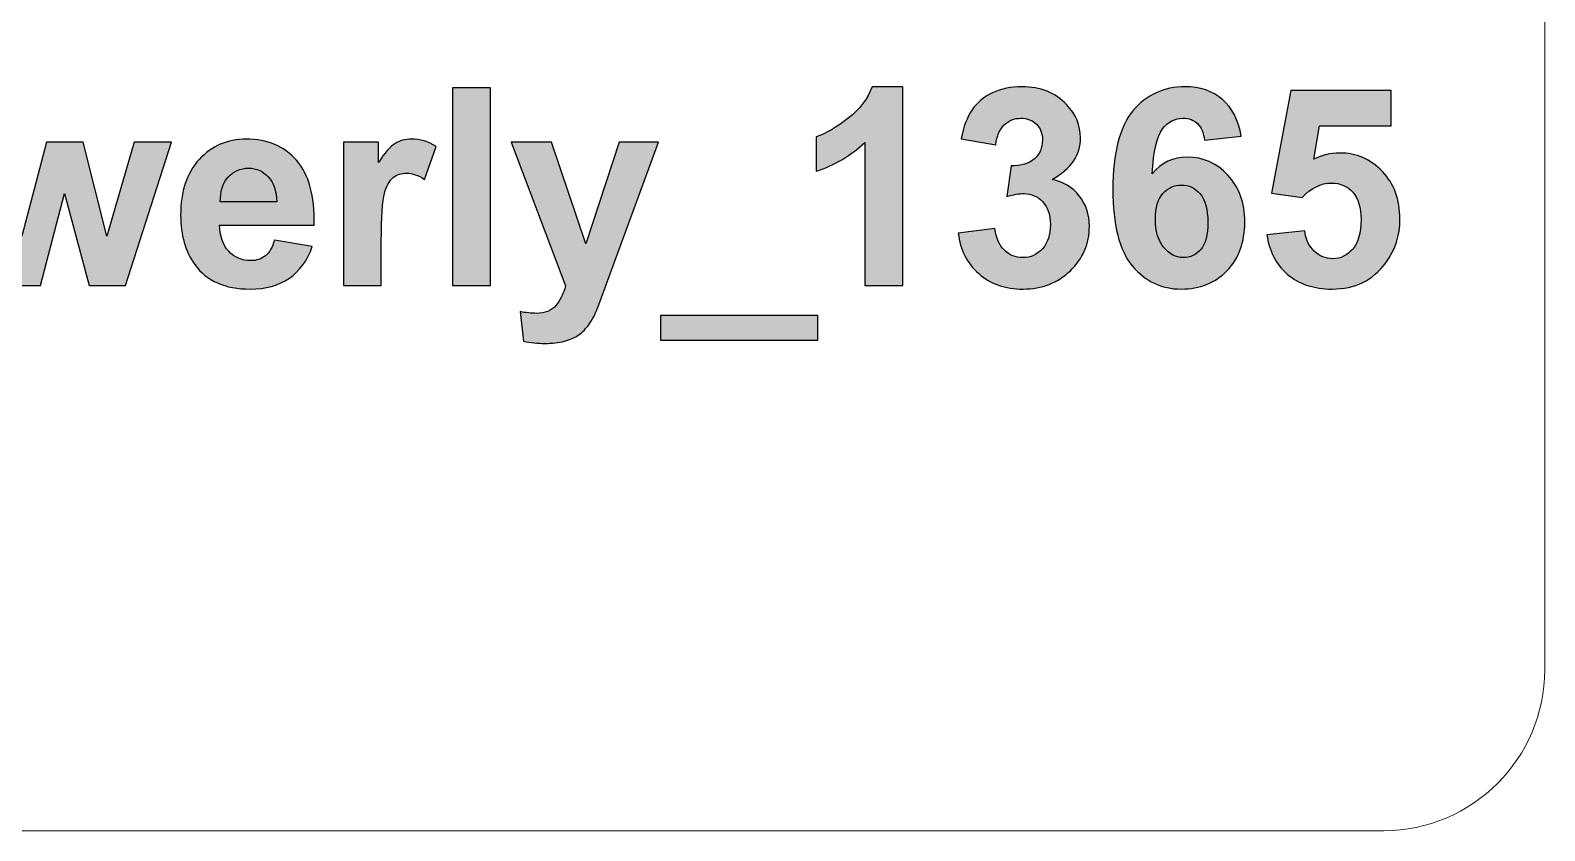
# Model space of a CAD drawing. Header units: millimetres. Extents: x -2352 to 676, y -792 to 122.
# Drawn here: x 656.72 to 675.55, y 81.93 to 91.88 of the extents above; entities that cross this region are included whole.
import ezdxf

# ---------------------------------------------------------------- set-up
doc = ezdxf.new("R2010")
doc.units = ezdxf.units.MM
doc.header["$MEASUREMENT"] = 0
doc.layers.add('Layer 1', color=7, linetype='Continuous')

msp = doc.modelspace()

# ---------------------------------------------------------------- hatches: boundary and pattern name
at = {"layer": 'Layer 1', "true_color": 0x373435}
h = msp.add_hatch(color=250, dxfattribs=at)
edge = h.paths.add_edge_path()
edge.add_spline(control_points=[(661.9735, 88.7091), (661.9735, 88.7091), (661.9735, 91.1655), (661.9735, 91.1655), (661.9735, 91.1655), (662.4435, 91.1655), (662.4435, 91.1655), (662.4435, 91.1655), (662.4435, 88.7091), (662.4435, 88.7091), (662.4435, 88.7091), (661.9735, 88.7091), (661.9735, 88.7091)], knot_values=[0, 0, 0, 0, 0.25, 0.25, 0.25, 0.5, 0.5, 0.5, 0.75, 0.75, 0.75, 1, 1, 1, 1], degree=3, periodic=1)
h = msp.add_hatch(color=250, dxfattribs=at)
edge = h.paths.add_edge_path()
edge.add_spline(control_points=[(667.5698, 88.7091), (667.5698, 88.7091), (667.0998, 88.7091), (667.0998, 88.7091), (667.0998, 88.7091), (667.0998, 90.4874), (667.0998, 90.4874), (666.9283, 90.3261), (666.7258, 90.2066), (666.4925, 90.1294), (666.4925, 90.1294), (666.4925, 90.5582), (666.4925, 90.5582), (666.6155, 90.5982), (666.7485, 90.6747), (666.8922, 90.787), (667.036, 90.8993), (667.1347, 91.0299), (667.1884, 91.1792), (667.1884, 91.1792), (667.5698, 91.1792), (667.5698, 91.1792), (667.5698, 91.1792), (667.5698, 88.7091), (667.5698, 88.7091)], knot_values=[0, 0, 0, 0, 0.125, 0.125, 0.125, 0.25, 0.25, 0.25, 0.375, 0.375, 0.375, 0.5, 0.5, 0.5, 0.625, 0.625, 0.625, 0.75, 0.75, 0.75, 0.875, 0.875, 0.875, 1, 1, 1, 1], degree=3, periodic=1)
h = msp.add_hatch(color=250, dxfattribs=at)
edge = h.paths.add_edge_path()
edge.add_spline(control_points=[(668.26, 89.3603), (668.26, 89.3603), (668.7162, 89.4158), (668.7162, 89.4158), (668.7305, 89.2991), (668.7694, 89.21), (668.8329, 89.1482), (668.8963, 89.0865), (668.973, 89.0556), (669.0628, 89.0556), (669.1594, 89.0556), (669.2409, 89.0927), (669.3069, 89.1665), (669.3727, 89.24), (669.4058, 89.3397), (669.4058, 89.4655), (669.4058, 89.5839), (669.3744, 89.6782), (669.3109, 89.7475), (669.2475, 89.8167), (669.1702, 89.8515), (669.0787, 89.8515), (669.0187, 89.8515), (668.9472, 89.8395), (668.8637, 89.816), (668.8637, 89.816), (668.9158, 90.198), (668.9158, 90.198), (669.0428, 90.1946), (669.1394, 90.2229), (669.2063, 90.2815), (669.2729, 90.3398), (669.3063, 90.4182), (669.3063, 90.5159), (669.3063, 90.5988), (669.2818, 90.6649), (669.2326, 90.7144), (669.1837, 90.7635), (669.1182, 90.7881), (669.0364, 90.7881), (668.9558, 90.7881), (668.8872, 90.7598), (668.8306, 90.7041), (668.7736, 90.6481), (668.7391, 90.5662), (668.7265, 90.4588), (668.7265, 90.4588), (668.2943, 90.5325), (668.2943, 90.5325), (668.3246, 90.6824), (668.37, 90.8019), (668.4309, 90.8916), (668.4914, 90.9806), (668.5767, 91.0515), (668.6854, 91.1026), (668.7936, 91.1535), (668.9163, 91.1792), (669.0513, 91.1792), (669.2823, 91.1792), (669.4675, 91.1052), (669.6071, 90.9573), (669.7217, 90.8361), (669.7798, 90.6989), (669.7798, 90.5462), (669.7798, 90.3301), (669.662, 90.1569), (669.4259, 90.0282), (669.5665, 89.9979), (669.6789, 89.9304), (669.7632, 89.8252), (669.8473, 89.7202), (669.8896, 89.5931), (669.8896, 89.4444), (669.8896, 89.2288), (669.8106, 89.0447), (669.6534, 88.8926), (669.4962, 88.7405), (669.3006, 88.6645), (669.0662, 88.6645), (668.8443, 88.6645), (668.6602, 88.7289), (668.5144, 88.8571), (668.3683, 88.9853), (668.2834, 89.1528), (668.26, 89.3603)], knot_values=[0, 0, 0, 0, 0.0357143, 0.0357143, 0.0357143, 0.0714286, 0.0714286, 0.0714286, 0.1071429, 0.1071429, 0.1071429, 0.1428571, 0.1428571, 0.1428571, 0.1785714, 0.1785714, 0.1785714, 0.2142857, 0.2142857, 0.2142857, 0.25, 0.25, 0.25, 0.2857143, 0.2857143, 0.2857143, 0.3214286, 0.3214286, 0.3214286, 0.3571429, 0.3571429, 0.3571429, 0.3928571, 0.3928571, 0.3928571, 0.4285714, 0.4285714, 0.4285714, 0.4642857, 0.4642857, 0.4642857, 0.5, 0.5, 0.5, 0.5357143, 0.5357143, 0.5357143, 0.5714286, 0.5714286, 0.5714286, 0.6071429, 0.6071429, 0.6071429, 0.6428571, 0.6428571, 0.6428571, 0.6785714, 0.6785714, 0.6785714, 0.7142857, 0.7142857, 0.7142857, 0.75, 0.75, 0.75, 0.7857143, 0.7857143, 0.7857143, 0.8214286, 0.8214286, 0.8214286, 0.8571429, 0.8571429, 0.8571429, 0.8928571, 0.8928571, 0.8928571, 0.9285714, 0.9285714, 0.9285714, 0.9642857, 0.9642857, 0.9642857, 1, 1, 1, 1], degree=3, periodic=1)
h = msp.add_hatch(color=250, dxfattribs=at)
edge = h.paths.add_edge_path()
edge.add_spline(control_points=[(671.777, 90.564), (671.777, 90.564), (671.3208, 90.5136), (671.3208, 90.5136), (671.3098, 90.6074), (671.2807, 90.6766), (671.2338, 90.7212), (671.187, 90.7658), (671.1264, 90.7881), (671.0514, 90.7881), (670.952, 90.7881), (670.8678, 90.7433), (670.7993, 90.6543), (670.7308, 90.5653), (670.6878, 90.3793), (670.67, 90.0968), (670.7873, 90.2352), (670.9325, 90.3044), (671.1069, 90.3044), (671.303, 90.3044), (671.472, 90.2294), (671.6118, 90.0796), (671.7518, 89.9295), (671.8216, 89.736), (671.8216, 89.4987), (671.8216, 89.2471), (671.7477, 89.0446), (671.6004, 88.8926), (671.453, 88.7407), (671.2636, 88.6645), (671.0326, 88.6645), (670.785, 88.6645), (670.5807, 88.7613), (670.4213, 88.9544), (670.262, 89.1475), (670.1817, 89.4638), (670.1817, 89.9041), (670.1817, 90.3553), (670.2654, 90.6807), (670.4316, 90.8802), (670.5978, 91.0795), (670.8141, 91.1792), (671.08, 91.1792), (671.2664, 91.1792), (671.4208, 91.1262), (671.5432, 91.0214), (671.6652, 90.9167), (671.7433, 90.764), (671.777, 90.564)], knot_values=[0, 0, 0, 0, 0.0625, 0.0625, 0.0625, 0.125, 0.125, 0.125, 0.1875, 0.1875, 0.1875, 0.25, 0.25, 0.25, 0.3125, 0.3125, 0.3125, 0.375, 0.375, 0.375, 0.4375, 0.4375, 0.4375, 0.5, 0.5, 0.5, 0.5625, 0.5625, 0.5625, 0.625, 0.625, 0.625, 0.6875, 0.6875, 0.6875, 0.75, 0.75, 0.75, 0.8125, 0.8125, 0.8125, 0.875, 0.875, 0.875, 0.9375, 0.9375, 0.9375, 1, 1, 1, 1], degree=3, periodic=1)
h = msp.add_hatch(color=250, dxfattribs=at)
edge = h.paths.add_edge_path()
edge.add_spline(control_points=[(672.0967, 89.3397), (672.0967, 89.3397), (672.5666, 89.3884), (672.5666, 89.3884), (672.5804, 89.282), (672.6199, 89.1971), (672.6856, 89.135), (672.7517, 89.0728), (672.828, 89.0418), (672.9143, 89.0418), (673.0127, 89.0418), (673.0963, 89.082), (673.1642, 89.1625), (673.2321, 89.243), (673.2665, 89.3644), (673.2665, 89.5261), (673.2665, 89.6782), (673.2325, 89.792), (673.1647, 89.868), (673.0973, 89.9438), (673.0092, 89.9819), (672.9006, 89.9819), (672.7651, 89.9819), (672.6433, 89.9224), (672.5358, 89.8035), (672.5358, 89.8035), (672.1549, 89.8584), (672.1549, 89.8584), (672.1549, 89.8584), (672.3952, 91.1346), (672.3952, 91.1346), (672.3952, 91.1346), (673.6405, 91.1346), (673.6405, 91.1346), (673.6405, 91.1346), (673.6405, 90.6955), (673.6405, 90.6955), (673.6405, 90.6955), (672.7525, 90.6955), (672.7525, 90.6955), (672.7525, 90.6955), (672.6782, 90.2775), (672.6782, 90.2775), (672.7828, 90.3295), (672.8903, 90.3558), (673.0001, 90.3558), (673.2094, 90.3558), (673.3865, 90.2793), (673.5319, 90.1271), (673.6772, 89.9749), (673.7503, 89.7772), (673.7503, 89.5336), (673.7503, 89.3306), (673.6913, 89.1496), (673.5742, 88.9904), (673.4144, 88.7731), (673.1922, 88.6645), (672.9086, 88.6645), (672.6816, 88.6645), (672.4961, 88.7258), (672.3534, 88.8474), (672.2101, 88.9696), (672.1246, 89.1333), (672.0967, 89.3397)], knot_values=[0, 0, 0, 0, 0.047619, 0.047619, 0.047619, 0.0952381, 0.0952381, 0.0952381, 0.1428571, 0.1428571, 0.1428571, 0.1904762, 0.1904762, 0.1904762, 0.2380952, 0.2380952, 0.2380952, 0.2857143, 0.2857143, 0.2857143, 0.3333333, 0.3333333, 0.3333333, 0.3809524, 0.3809524, 0.3809524, 0.4285714, 0.4285714, 0.4285714, 0.4761905, 0.4761905, 0.4761905, 0.5238095, 0.5238095, 0.5238095, 0.5714286, 0.5714286, 0.5714286, 0.6190476, 0.6190476, 0.6190476, 0.6666667, 0.6666667, 0.6666667, 0.7142857, 0.7142857, 0.7142857, 0.7619048, 0.7619048, 0.7619048, 0.8095238, 0.8095238, 0.8095238, 0.8571429, 0.8571429, 0.8571429, 0.9047619, 0.9047619, 0.9047619, 0.952381, 0.952381, 0.952381, 1, 1, 1, 1], degree=3, periodic=1)
h = msp.add_hatch(color=250, dxfattribs=at)
edge = h.paths.add_edge_path()
edge.add_spline(control_points=[(656.391, 88.7091), (656.391, 88.7091), (655.8283, 90.4896), (655.8283, 90.4896), (655.8283, 90.4896), (656.2858, 90.4896), (656.2858, 90.4896), (656.2858, 90.4896), (656.6192, 89.3226), (656.6192, 89.3226), (656.6192, 89.3226), (656.9262, 90.4896), (656.9262, 90.4896), (656.9262, 90.4896), (657.3802, 90.4896), (657.3802, 90.4896), (657.3802, 90.4896), (657.6759, 89.3226), (657.6759, 89.3226), (657.6759, 89.3226), (658.0161, 90.4896), (658.0161, 90.4896), (658.0161, 90.4896), (658.4804, 90.4896), (658.4804, 90.4896), (658.4804, 90.4896), (657.9085, 88.7091), (657.9085, 88.7091), (657.9085, 88.7091), (657.4568, 88.7091), (657.4568, 88.7091), (657.4568, 88.7091), (657.151, 89.8543), (657.151, 89.8543), (657.151, 89.8543), (656.849, 88.7091), (656.849, 88.7091), (656.849, 88.7091), (656.391, 88.7091), (656.391, 88.7091)], knot_values=[0, 0, 0, 0, 0.0769231, 0.0769231, 0.0769231, 0.1538462, 0.1538462, 0.1538462, 0.2307692, 0.2307692, 0.2307692, 0.3076923, 0.3076923, 0.3076923, 0.3846154, 0.3846154, 0.3846154, 0.4615385, 0.4615385, 0.4615385, 0.5384615, 0.5384615, 0.5384615, 0.6153846, 0.6153846, 0.6153846, 0.6923077, 0.6923077, 0.6923077, 0.7692308, 0.7692308, 0.7692308, 0.8461538, 0.8461538, 0.8461538, 0.9230769, 0.9230769, 0.9230769, 1, 1, 1, 1], degree=3, periodic=1)
h = msp.add_hatch(color=250, dxfattribs=at)
edge = h.paths.add_edge_path()
edge.add_spline(control_points=[(659.7595, 89.2717), (659.7595, 89.2717), (660.2294, 89.1928), (660.2294, 89.1928), (660.1695, 89.0207), (660.0741, 88.8894), (659.9442, 88.7994), (659.814, 88.7093), (659.6508, 88.6645), (659.4558, 88.6645), (659.1465, 88.6645), (658.9166, 88.7653), (658.7691, 88.9681), (658.6514, 89.1301), (658.593, 89.3352), (658.593, 89.5828), (658.593, 89.8778), (658.6703, 90.1093), (658.824, 90.2763), (658.9779, 90.4437), (659.1728, 90.5273), (659.4084, 90.5273), (659.6725, 90.5273), (659.8815, 90.44), (660.0345, 90.2649), (660.1873, 90.0901), (660.2603, 89.8218), (660.2535, 89.4604), (660.2535, 89.4604), (659.0768, 89.4604), (659.0768, 89.4604), (659.0802, 89.3208), (659.1181, 89.2123), (659.1905, 89.1345), (659.2627, 89.0569), (659.3529, 89.0178), (659.4604, 89.0178), (659.5342, 89.0178), (659.5958, 89.038), (659.6457, 89.0779), (659.6958, 89.118), (659.7337, 89.1825), (659.7595, 89.2717)], knot_values=[0, 0, 0, 0, 0.0714286, 0.0714286, 0.0714286, 0.1428571, 0.1428571, 0.1428571, 0.2142857, 0.2142857, 0.2142857, 0.2857143, 0.2857143, 0.2857143, 0.3571429, 0.3571429, 0.3571429, 0.4285714, 0.4285714, 0.4285714, 0.5, 0.5, 0.5, 0.5714286, 0.5714286, 0.5714286, 0.6428571, 0.6428571, 0.6428571, 0.7142857, 0.7142857, 0.7142857, 0.7857143, 0.7857143, 0.7857143, 0.8571429, 0.8571429, 0.8571429, 0.9285714, 0.9285714, 0.9285714, 1, 1, 1, 1], degree=3, periodic=1)
h = msp.add_hatch(color=250, dxfattribs=at)
edge = h.paths.add_edge_path()
edge.add_spline(control_points=[(661.0877, 88.7091), (661.0877, 88.7091), (660.6177, 88.7091), (660.6177, 88.7091), (660.6177, 88.7091), (660.6177, 90.4896), (660.6177, 90.4896), (660.6177, 90.4896), (661.0534, 90.4896), (661.0534, 90.4896), (661.0534, 90.4896), (661.0534, 90.2369), (661.0534, 90.2369), (661.1283, 90.3564), (661.1958, 90.4347), (661.2558, 90.4719), (661.3159, 90.5091), (661.3839, 90.5273), (661.46, 90.5273), (661.5674, 90.5273), (661.6709, 90.4977), (661.7704, 90.4387), (661.7704, 90.4387), (661.6246, 90.0282), (661.6246, 90.0282), (661.5451, 90.0796), (661.4714, 90.1054), (661.4033, 90.1054), (661.337, 90.1054), (661.2808, 90.0872), (661.2352, 90.051), (661.1894, 90.0147), (661.1534, 89.9493), (661.1271, 89.8543), (661.1009, 89.7595), (661.0877, 89.5604), (661.0877, 89.258), (661.0877, 89.258), (661.0877, 88.7091), (661.0877, 88.7091)], knot_values=[0, 0, 0, 0, 0.0769231, 0.0769231, 0.0769231, 0.1538462, 0.1538462, 0.1538462, 0.2307692, 0.2307692, 0.2307692, 0.3076923, 0.3076923, 0.3076923, 0.3846154, 0.3846154, 0.3846154, 0.4615385, 0.4615385, 0.4615385, 0.5384615, 0.5384615, 0.5384615, 0.6153846, 0.6153846, 0.6153846, 0.6923077, 0.6923077, 0.6923077, 0.7692308, 0.7692308, 0.7692308, 0.8461538, 0.8461538, 0.8461538, 0.9230769, 0.9230769, 0.9230769, 1, 1, 1, 1], degree=3, periodic=1)
h = msp.add_hatch(color=250, dxfattribs=at)
edge = h.paths.add_edge_path()
edge.add_spline(control_points=[(662.7002, 90.4896), (662.7002, 90.4896), (663.2012, 90.4896), (663.2012, 90.4896), (663.2012, 90.4896), (663.6283, 89.2265), (663.6283, 89.2265), (663.6283, 89.2265), (664.0451, 90.4896), (664.0451, 90.4896), (664.0451, 90.4896), (664.5323, 90.4896), (664.5323, 90.4896), (664.5323, 90.4896), (663.9044, 88.7759), (663.9044, 88.7759), (663.9044, 88.7759), (663.7912, 88.4666), (663.7912, 88.4666), (663.753, 88.3619), (663.7099, 88.2842), (663.6723, 88.2293), (663.6351, 88.1751), (663.5915, 88.1306), (663.5431, 88.0967), (663.4944, 88.0626), (663.4343, 88.0361), (663.3629, 88.0172), (663.292, 87.9984), (663.2115, 87.9886), (663.1217, 87.9886), (663.0313, 87.9886), (662.9421, 87.9983), (662.8546, 88.0172), (662.8546, 88.0172), (662.8135, 88.3842), (662.8135, 88.3842), (662.8872, 88.37), (662.9541, 88.3625), (663.0135, 88.3625), (663.1234, 88.3625), (663.2046, 88.3946), (663.2572, 88.4592), (663.3097, 88.5238), (663.3504, 88.6061), (663.3784, 88.7057), (663.3784, 88.7057), (662.7002, 90.4896), (662.7002, 90.4896)], knot_values=[0, 0, 0, 0, 0.0625, 0.0625, 0.0625, 0.125, 0.125, 0.125, 0.1875, 0.1875, 0.1875, 0.25, 0.25, 0.25, 0.3125, 0.3125, 0.3125, 0.375, 0.375, 0.375, 0.4375, 0.4375, 0.4375, 0.5, 0.5, 0.5, 0.5625, 0.5625, 0.5625, 0.625, 0.625, 0.625, 0.6875, 0.6875, 0.6875, 0.75, 0.75, 0.75, 0.8125, 0.8125, 0.8125, 0.875, 0.875, 0.875, 0.9375, 0.9375, 0.9375, 1, 1, 1, 1], degree=3, periodic=1)
h = msp.add_hatch(color=250, dxfattribs=at)
edge = h.paths.add_edge_path()
edge.add_spline(control_points=[(659.7869, 89.7486), (659.7835, 89.8852), (659.7484, 89.9892), (659.6817, 90.0602), (659.6146, 90.1315), (659.5336, 90.1672), (659.4376, 90.1672), (659.3352, 90.1672), (659.2505, 90.1293), (659.1837, 90.0545), (659.1168, 89.9796), (659.0841, 89.8772), (659.0853, 89.7486), (659.0853, 89.7486), (659.7869, 89.7486), (659.7869, 89.7486)], knot_values=[0, 0, 0, 0, 0.2, 0.2, 0.2, 0.4, 0.4, 0.4, 0.6, 0.6, 0.6, 0.8, 0.8, 0.8, 1, 1, 1, 1], degree=3, periodic=1)
h = msp.add_hatch(color=250, dxfattribs=at)
edge = h.paths.add_edge_path()
edge.add_spline(control_points=[(670.71, 89.5359), (670.71, 89.3826), (670.7457, 89.2641), (670.8159, 89.1808), (670.886, 89.0975), (670.9662, 89.0556), (671.0572, 89.0556), (671.144, 89.0556), (671.2171, 89.0898), (671.275, 89.158), (671.3329, 89.2261), (671.3619, 89.3386), (671.3619, 89.4941), (671.3619, 89.6543), (671.3306, 89.7718), (671.2681, 89.8463), (671.2057, 89.9208), (671.1275, 89.9578), (671.0337, 89.9578), (670.9428, 89.9578), (670.8665, 89.9223), (670.8038, 89.8509), (670.7417, 89.7802), (670.71, 89.6748), (670.71, 89.5359)], knot_values=[0, 0, 0, 0, 0.125, 0.125, 0.125, 0.25, 0.25, 0.25, 0.375, 0.375, 0.375, 0.5, 0.5, 0.5, 0.625, 0.625, 0.625, 0.75, 0.75, 0.75, 0.875, 0.875, 0.875, 1, 1, 1, 1], degree=3, periodic=1)
h = msp.add_hatch(color=250, dxfattribs=at)
edge = h.paths.add_edge_path()
edge.add_spline(control_points=[(664.5568, 88.0298), (664.5568, 88.0298), (664.5568, 88.3351), (664.5568, 88.3351), (664.5568, 88.3351), (666.5124, 88.3351), (666.5124, 88.3351), (666.5124, 88.3351), (666.5124, 88.0298), (666.5124, 88.0298), (666.5124, 88.0298), (664.5568, 88.0298), (664.5568, 88.0298)], knot_values=[0, 0, 0, 0, 0.25, 0.25, 0.25, 0.5, 0.5, 0.5, 0.75, 0.75, 0.75, 1, 1, 1, 1], degree=3, periodic=1)

# ---------------------------------------------------------------- linework, layer by layer
at = {"layer": 'Layer 1', "color": 250, "lineweight": 18}
msp.add_open_spline([(637.7503, 121.7313), (637.7503, 121.7313), (673.5503, 121.7313), (673.5503, 121.7313), (674.6503, 121.7313), (675.5503, 120.8313), (675.5503, 119.7313), (675.5503, 119.7313), (675.5503, 83.9313), (675.5503, 83.9313), (675.5503, 82.8313), (674.6503, 81.9313), (673.5503, 81.9313), (673.5503, 81.9313), (637.7503, 81.9313), (637.7503, 81.9313), (636.6503, 81.9313), (635.7503, 82.8313), (635.7503, 83.9313), (635.7503, 83.9313), (635.7503, 119.7313), (635.7503, 119.7313), (635.7503, 120.8313), (636.6503, 121.7313), (637.7503, 121.7313)], degree=3, knots=[0, 0, 0, 0, 0.125, 0.125, 0.125, 0.25, 0.25, 0.25, 0.375, 0.375, 0.375, 0.5, 0.5, 0.5, 0.625, 0.625, 0.625, 0.75, 0.75, 0.75, 0.875, 0.875, 0.875, 1, 1, 1, 1], dxfattribs=at)
at = {"layer": 'Layer 1', "color": 250}
for points, knots in [([(661.9735, 88.7091), (661.9735, 88.7091), (661.9735, 91.1655), (661.9735, 91.1655), (661.9735, 91.1655), (662.4435, 91.1655), (662.4435, 91.1655), (662.4435, 91.1655), (662.4435, 88.7091), (662.4435, 88.7091), (662.4435, 88.7091), (661.9735, 88.7091), (661.9735, 88.7091)], [0, 0, 0, 0, 0.25, 0.25, 0.25, 0.5, 0.5, 0.5, 0.75, 0.75, 0.75, 1, 1, 1, 1]), ([(667.5698, 88.7091), (667.5698, 88.7091), (667.0998, 88.7091), (667.0998, 88.7091), (667.0998, 88.7091), (667.0998, 90.4874), (667.0998, 90.4874), (666.9283, 90.3261), (666.7258, 90.2066), (666.4925, 90.1294), (666.4925, 90.1294), (666.4925, 90.5582), (666.4925, 90.5582), (666.6155, 90.5982), (666.7485, 90.6747), (666.8922, 90.787), (667.036, 90.8993), (667.1347, 91.0299), (667.1884, 91.1792), (667.1884, 91.1792), (667.5698, 91.1792), (667.5698, 91.1792), (667.5698, 91.1792), (667.5698, 88.7091), (667.5698, 88.7091)], [0, 0, 0, 0, 0.125, 0.125, 0.125, 0.25, 0.25, 0.25, 0.375, 0.375, 0.375, 0.5, 0.5, 0.5, 0.625, 0.625, 0.625, 0.75, 0.75, 0.75, 0.875, 0.875, 0.875, 1, 1, 1, 1]), ([(668.26, 89.3603), (668.26, 89.3603), (668.7162, 89.4158), (668.7162, 89.4158), (668.7305, 89.2991), (668.7694, 89.21), (668.8329, 89.1482), (668.8963, 89.0865), (668.973, 89.0556), (669.0628, 89.0556), (669.1594, 89.0556), (669.2409, 89.0927), (669.3069, 89.1665), (669.3727, 89.24), (669.4058, 89.3397), (669.4058, 89.4655), (669.4058, 89.5839), (669.3744, 89.6782), (669.3109, 89.7475), (669.2475, 89.8167), (669.1702, 89.8515), (669.0787, 89.8515), (669.0187, 89.8515), (668.9472, 89.8395), (668.8637, 89.816), (668.8637, 89.816), (668.9158, 90.198), (668.9158, 90.198), (669.0428, 90.1946), (669.1394, 90.2229), (669.2063, 90.2815), (669.2729, 90.3398), (669.3063, 90.4182), (669.3063, 90.5159), (669.3063, 90.5988), (669.2818, 90.6649), (669.2326, 90.7144), (669.1837, 90.7635), (669.1182, 90.7881), (669.0364, 90.7881), (668.9558, 90.7881), (668.8872, 90.7598), (668.8306, 90.7041), (668.7736, 90.6481), (668.7391, 90.5662), (668.7265, 90.4588), (668.7265, 90.4588), (668.2943, 90.5325), (668.2943, 90.5325), (668.3246, 90.6824), (668.37, 90.8019), (668.4309, 90.8916), (668.4914, 90.9806), (668.5767, 91.0515), (668.6854, 91.1026), (668.7936, 91.1535), (668.9163, 91.1792), (669.0513, 91.1792), (669.2823, 91.1792), (669.4675, 91.1052), (669.6071, 90.9573), (669.7217, 90.8361), (669.7798, 90.6989), (669.7798, 90.5462), (669.7798, 90.3301), (669.662, 90.1569), (669.4259, 90.0282), (669.5665, 89.9979), (669.6789, 89.9304), (669.7632, 89.8252), (669.8473, 89.7202), (669.8896, 89.5931), (669.8896, 89.4444), (669.8896, 89.2288), (669.8106, 89.0447), (669.6534, 88.8926), (669.4962, 88.7405), (669.3006, 88.6645), (669.0662, 88.6645), (668.8443, 88.6645), (668.6602, 88.7289), (668.5144, 88.8571), (668.3683, 88.9853), (668.2834, 89.1528), (668.26, 89.3603)], [0, 0, 0, 0, 0.0357143, 0.0357143, 0.0357143, 0.0714286, 0.0714286, 0.0714286, 0.1071429, 0.1071429, 0.1071429, 0.1428571, 0.1428571, 0.1428571, 0.1785714, 0.1785714, 0.1785714, 0.2142857, 0.2142857, 0.2142857, 0.25, 0.25, 0.25, 0.2857143, 0.2857143, 0.2857143, 0.3214286, 0.3214286, 0.3214286, 0.3571429, 0.3571429, 0.3571429, 0.3928571, 0.3928571, 0.3928571, 0.4285714, 0.4285714, 0.4285714, 0.4642857, 0.4642857, 0.4642857, 0.5, 0.5, 0.5, 0.5357143, 0.5357143, 0.5357143, 0.5714286, 0.5714286, 0.5714286, 0.6071429, 0.6071429, 0.6071429, 0.6428571, 0.6428571, 0.6428571, 0.6785714, 0.6785714, 0.6785714, 0.7142857, 0.7142857, 0.7142857, 0.75, 0.75, 0.75, 0.7857143, 0.7857143, 0.7857143, 0.8214286, 0.8214286, 0.8214286, 0.8571429, 0.8571429, 0.8571429, 0.8928571, 0.8928571, 0.8928571, 0.9285714, 0.9285714, 0.9285714, 0.9642857, 0.9642857, 0.9642857, 1, 1, 1, 1]), ([(671.777, 90.564), (671.777, 90.564), (671.3208, 90.5136), (671.3208, 90.5136), (671.3098, 90.6074), (671.2807, 90.6766), (671.2338, 90.7212), (671.187, 90.7658), (671.1264, 90.7881), (671.0514, 90.7881), (670.952, 90.7881), (670.8678, 90.7433), (670.7993, 90.6543), (670.7308, 90.5653), (670.6878, 90.3793), (670.67, 90.0968), (670.7873, 90.2352), (670.9325, 90.3044), (671.1069, 90.3044), (671.303, 90.3044), (671.472, 90.2294), (671.6118, 90.0796), (671.7518, 89.9295), (671.8216, 89.736), (671.8216, 89.4987), (671.8216, 89.2471), (671.7477, 89.0446), (671.6004, 88.8926), (671.453, 88.7407), (671.2636, 88.6645), (671.0326, 88.6645), (670.785, 88.6645), (670.5807, 88.7613), (670.4213, 88.9544), (670.262, 89.1475), (670.1817, 89.4638), (670.1817, 89.9041), (670.1817, 90.3553), (670.2654, 90.6807), (670.4316, 90.8802), (670.5978, 91.0795), (670.8141, 91.1792), (671.08, 91.1792), (671.2664, 91.1792), (671.4208, 91.1262), (671.5432, 91.0214), (671.6652, 90.9167), (671.7433, 90.764), (671.777, 90.564)], [0, 0, 0, 0, 0.0625, 0.0625, 0.0625, 0.125, 0.125, 0.125, 0.1875, 0.1875, 0.1875, 0.25, 0.25, 0.25, 0.3125, 0.3125, 0.3125, 0.375, 0.375, 0.375, 0.4375, 0.4375, 0.4375, 0.5, 0.5, 0.5, 0.5625, 0.5625, 0.5625, 0.625, 0.625, 0.625, 0.6875, 0.6875, 0.6875, 0.75, 0.75, 0.75, 0.8125, 0.8125, 0.8125, 0.875, 0.875, 0.875, 0.9375, 0.9375, 0.9375, 1, 1, 1, 1]), ([(672.0967, 89.3397), (672.0967, 89.3397), (672.5666, 89.3884), (672.5666, 89.3884), (672.5804, 89.282), (672.6199, 89.1971), (672.6856, 89.135), (672.7517, 89.0728), (672.828, 89.0418), (672.9143, 89.0418), (673.0127, 89.0418), (673.0963, 89.082), (673.1642, 89.1625), (673.2321, 89.243), (673.2665, 89.3644), (673.2665, 89.5261), (673.2665, 89.6782), (673.2325, 89.792), (673.1647, 89.868), (673.0973, 89.9438), (673.0092, 89.9819), (672.9006, 89.9819), (672.7651, 89.9819), (672.6433, 89.9224), (672.5358, 89.8035), (672.5358, 89.8035), (672.1549, 89.8584), (672.1549, 89.8584), (672.1549, 89.8584), (672.3952, 91.1346), (672.3952, 91.1346), (672.3952, 91.1346), (673.6405, 91.1346), (673.6405, 91.1346), (673.6405, 91.1346), (673.6405, 90.6955), (673.6405, 90.6955), (673.6405, 90.6955), (672.7525, 90.6955), (672.7525, 90.6955), (672.7525, 90.6955), (672.6782, 90.2775), (672.6782, 90.2775), (672.7828, 90.3295), (672.8903, 90.3558), (673.0001, 90.3558), (673.2094, 90.3558), (673.3865, 90.2793), (673.5319, 90.1271), (673.6772, 89.9749), (673.7503, 89.7772), (673.7503, 89.5336), (673.7503, 89.3306), (673.6913, 89.1496), (673.5742, 88.9904), (673.4144, 88.7731), (673.1922, 88.6645), (672.9086, 88.6645), (672.6816, 88.6645), (672.4961, 88.7258), (672.3534, 88.8474), (672.2101, 88.9696), (672.1246, 89.1333), (672.0967, 89.3397)], [0, 0, 0, 0, 0.047619, 0.047619, 0.047619, 0.0952381, 0.0952381, 0.0952381, 0.1428571, 0.1428571, 0.1428571, 0.1904762, 0.1904762, 0.1904762, 0.2380952, 0.2380952, 0.2380952, 0.2857143, 0.2857143, 0.2857143, 0.3333333, 0.3333333, 0.3333333, 0.3809524, 0.3809524, 0.3809524, 0.4285714, 0.4285714, 0.4285714, 0.4761905, 0.4761905, 0.4761905, 0.5238095, 0.5238095, 0.5238095, 0.5714286, 0.5714286, 0.5714286, 0.6190476, 0.6190476, 0.6190476, 0.6666667, 0.6666667, 0.6666667, 0.7142857, 0.7142857, 0.7142857, 0.7619048, 0.7619048, 0.7619048, 0.8095238, 0.8095238, 0.8095238, 0.8571429, 0.8571429, 0.8571429, 0.9047619, 0.9047619, 0.9047619, 0.952381, 0.952381, 0.952381, 1, 1, 1, 1]), ([(656.391, 88.7091), (656.391, 88.7091), (655.8283, 90.4896), (655.8283, 90.4896), (655.8283, 90.4896), (656.2858, 90.4896), (656.2858, 90.4896), (656.2858, 90.4896), (656.6192, 89.3226), (656.6192, 89.3226), (656.6192, 89.3226), (656.9262, 90.4896), (656.9262, 90.4896), (656.9262, 90.4896), (657.3802, 90.4896), (657.3802, 90.4896), (657.3802, 90.4896), (657.6759, 89.3226), (657.6759, 89.3226), (657.6759, 89.3226), (658.0161, 90.4896), (658.0161, 90.4896), (658.0161, 90.4896), (658.4804, 90.4896), (658.4804, 90.4896), (658.4804, 90.4896), (657.9085, 88.7091), (657.9085, 88.7091), (657.9085, 88.7091), (657.4568, 88.7091), (657.4568, 88.7091), (657.4568, 88.7091), (657.151, 89.8543), (657.151, 89.8543), (657.151, 89.8543), (656.849, 88.7091), (656.849, 88.7091), (656.849, 88.7091), (656.391, 88.7091), (656.391, 88.7091)], [0, 0, 0, 0, 0.0769231, 0.0769231, 0.0769231, 0.1538462, 0.1538462, 0.1538462, 0.2307692, 0.2307692, 0.2307692, 0.3076923, 0.3076923, 0.3076923, 0.3846154, 0.3846154, 0.3846154, 0.4615385, 0.4615385, 0.4615385, 0.5384615, 0.5384615, 0.5384615, 0.6153846, 0.6153846, 0.6153846, 0.6923077, 0.6923077, 0.6923077, 0.7692308, 0.7692308, 0.7692308, 0.8461538, 0.8461538, 0.8461538, 0.9230769, 0.9230769, 0.9230769, 1, 1, 1, 1]), ([(659.7595, 89.2717), (659.7595, 89.2717), (660.2294, 89.1928), (660.2294, 89.1928), (660.1695, 89.0207), (660.0741, 88.8894), (659.9442, 88.7994), (659.814, 88.7093), (659.6508, 88.6645), (659.4558, 88.6645), (659.1465, 88.6645), (658.9166, 88.7653), (658.7691, 88.9681), (658.6514, 89.1301), (658.593, 89.3352), (658.593, 89.5828), (658.593, 89.8778), (658.6703, 90.1093), (658.824, 90.2763), (658.9779, 90.4437), (659.1728, 90.5273), (659.4084, 90.5273), (659.6725, 90.5273), (659.8815, 90.44), (660.0345, 90.2649), (660.1873, 90.0901), (660.2603, 89.8218), (660.2535, 89.4604), (660.2535, 89.4604), (659.0768, 89.4604), (659.0768, 89.4604), (659.0802, 89.3208), (659.1181, 89.2123), (659.1905, 89.1345), (659.2627, 89.0569), (659.3529, 89.0178), (659.4604, 89.0178), (659.5342, 89.0178), (659.5958, 89.038), (659.6457, 89.0779), (659.6958, 89.118), (659.7337, 89.1825), (659.7595, 89.2717)], [0, 0, 0, 0, 0.0714286, 0.0714286, 0.0714286, 0.1428571, 0.1428571, 0.1428571, 0.2142857, 0.2142857, 0.2142857, 0.2857143, 0.2857143, 0.2857143, 0.3571429, 0.3571429, 0.3571429, 0.4285714, 0.4285714, 0.4285714, 0.5, 0.5, 0.5, 0.5714286, 0.5714286, 0.5714286, 0.6428571, 0.6428571, 0.6428571, 0.7142857, 0.7142857, 0.7142857, 0.7857143, 0.7857143, 0.7857143, 0.8571429, 0.8571429, 0.8571429, 0.9285714, 0.9285714, 0.9285714, 1, 1, 1, 1]), ([(661.0877, 88.7091), (661.0877, 88.7091), (660.6177, 88.7091), (660.6177, 88.7091), (660.6177, 88.7091), (660.6177, 90.4896), (660.6177, 90.4896), (660.6177, 90.4896), (661.0534, 90.4896), (661.0534, 90.4896), (661.0534, 90.4896), (661.0534, 90.2369), (661.0534, 90.2369), (661.1283, 90.3564), (661.1958, 90.4347), (661.2558, 90.4719), (661.3159, 90.5091), (661.3839, 90.5273), (661.46, 90.5273), (661.5674, 90.5273), (661.6709, 90.4977), (661.7704, 90.4387), (661.7704, 90.4387), (661.6246, 90.0282), (661.6246, 90.0282), (661.5451, 90.0796), (661.4714, 90.1054), (661.4033, 90.1054), (661.337, 90.1054), (661.2808, 90.0872), (661.2352, 90.051), (661.1894, 90.0147), (661.1534, 89.9493), (661.1271, 89.8543), (661.1009, 89.7595), (661.0877, 89.5604), (661.0877, 89.258), (661.0877, 89.258), (661.0877, 88.7091), (661.0877, 88.7091)], [0, 0, 0, 0, 0.0769231, 0.0769231, 0.0769231, 0.1538462, 0.1538462, 0.1538462, 0.2307692, 0.2307692, 0.2307692, 0.3076923, 0.3076923, 0.3076923, 0.3846154, 0.3846154, 0.3846154, 0.4615385, 0.4615385, 0.4615385, 0.5384615, 0.5384615, 0.5384615, 0.6153846, 0.6153846, 0.6153846, 0.6923077, 0.6923077, 0.6923077, 0.7692308, 0.7692308, 0.7692308, 0.8461538, 0.8461538, 0.8461538, 0.9230769, 0.9230769, 0.9230769, 1, 1, 1, 1]), ([(662.7002, 90.4896), (662.7002, 90.4896), (663.2012, 90.4896), (663.2012, 90.4896), (663.2012, 90.4896), (663.6283, 89.2265), (663.6283, 89.2265), (663.6283, 89.2265), (664.0451, 90.4896), (664.0451, 90.4896), (664.0451, 90.4896), (664.5323, 90.4896), (664.5323, 90.4896), (664.5323, 90.4896), (663.9044, 88.7759), (663.9044, 88.7759), (663.9044, 88.7759), (663.7912, 88.4666), (663.7912, 88.4666), (663.753, 88.3619), (663.7099, 88.2842), (663.6723, 88.2293), (663.6351, 88.1751), (663.5915, 88.1306), (663.5431, 88.0967), (663.4944, 88.0626), (663.4343, 88.0361), (663.3629, 88.0172), (663.292, 87.9984), (663.2115, 87.9886), (663.1217, 87.9886), (663.0313, 87.9886), (662.9421, 87.9983), (662.8546, 88.0172), (662.8546, 88.0172), (662.8135, 88.3842), (662.8135, 88.3842), (662.8872, 88.37), (662.9541, 88.3625), (663.0135, 88.3625), (663.1234, 88.3625), (663.2046, 88.3946), (663.2572, 88.4592), (663.3097, 88.5238), (663.3504, 88.6061), (663.3784, 88.7057), (663.3784, 88.7057), (662.7002, 90.4896), (662.7002, 90.4896)], [0, 0, 0, 0, 0.0625, 0.0625, 0.0625, 0.125, 0.125, 0.125, 0.1875, 0.1875, 0.1875, 0.25, 0.25, 0.25, 0.3125, 0.3125, 0.3125, 0.375, 0.375, 0.375, 0.4375, 0.4375, 0.4375, 0.5, 0.5, 0.5, 0.5625, 0.5625, 0.5625, 0.625, 0.625, 0.625, 0.6875, 0.6875, 0.6875, 0.75, 0.75, 0.75, 0.8125, 0.8125, 0.8125, 0.875, 0.875, 0.875, 0.9375, 0.9375, 0.9375, 1, 1, 1, 1]), ([(659.7869, 89.7486), (659.7835, 89.8852), (659.7484, 89.9892), (659.6817, 90.0602), (659.6146, 90.1315), (659.5336, 90.1672), (659.4376, 90.1672), (659.3352, 90.1672), (659.2505, 90.1293), (659.1837, 90.0545), (659.1168, 89.9796), (659.0841, 89.8772), (659.0853, 89.7486), (659.0853, 89.7486), (659.7869, 89.7486), (659.7869, 89.7486)], [0, 0, 0, 0, 0.2, 0.2, 0.2, 0.4, 0.4, 0.4, 0.6, 0.6, 0.6, 0.8, 0.8, 0.8, 1, 1, 1, 1]), ([(670.71, 89.5359), (670.71, 89.3826), (670.7457, 89.2641), (670.8159, 89.1808), (670.886, 89.0975), (670.9662, 89.0556), (671.0572, 89.0556), (671.144, 89.0556), (671.2171, 89.0898), (671.275, 89.158), (671.3329, 89.2261), (671.3619, 89.3386), (671.3619, 89.4941), (671.3619, 89.6543), (671.3306, 89.7718), (671.2681, 89.8463), (671.2057, 89.9208), (671.1275, 89.9578), (671.0337, 89.9578), (670.9428, 89.9578), (670.8665, 89.9223), (670.8038, 89.8509), (670.7417, 89.7802), (670.71, 89.6748), (670.71, 89.5359)], [0, 0, 0, 0, 0.125, 0.125, 0.125, 0.25, 0.25, 0.25, 0.375, 0.375, 0.375, 0.5, 0.5, 0.5, 0.625, 0.625, 0.625, 0.75, 0.75, 0.75, 0.875, 0.875, 0.875, 1, 1, 1, 1]), ([(664.5568, 88.0298), (664.5568, 88.0298), (664.5568, 88.3351), (664.5568, 88.3351), (664.5568, 88.3351), (666.5124, 88.3351), (666.5124, 88.3351), (666.5124, 88.3351), (666.5124, 88.0298), (666.5124, 88.0298), (666.5124, 88.0298), (664.5568, 88.0298), (664.5568, 88.0298)], [0, 0, 0, 0, 0.25, 0.25, 0.25, 0.5, 0.5, 0.5, 0.75, 0.75, 0.75, 1, 1, 1, 1])]:
    msp.add_open_spline(points, degree=3, knots=knots, dxfattribs=at)

doc.saveas('drawing.dxf')
